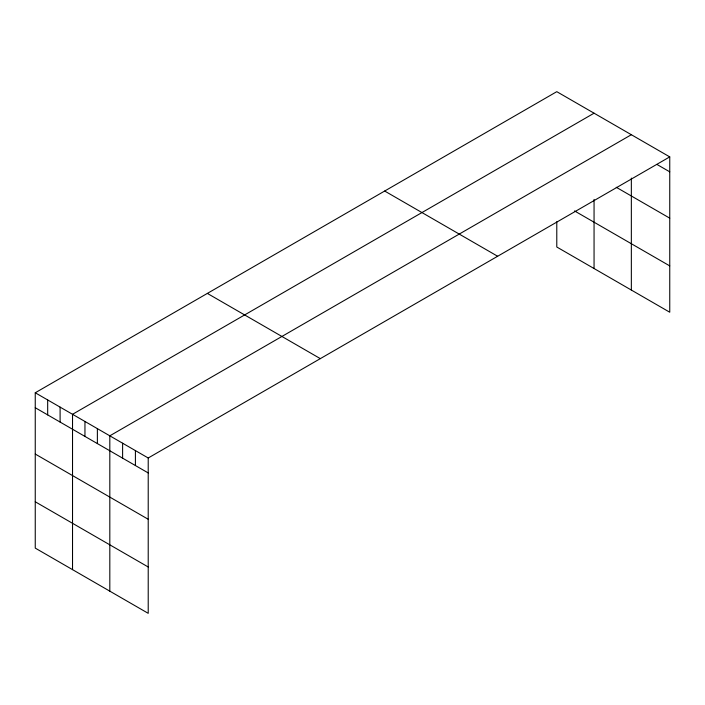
<?xml version="1.0" encoding="UTF-8"?>
<svg xmlns="http://www.w3.org/2000/svg" width="705" height="705" viewBox="0 0 705 705"><rect width="100%" height="100%" fill="white"/><g stroke="black" fill="none" stroke-linecap="round" stroke-linejoin="round"><path stroke-width="1.06" d="M35.25 392.773L148.217 457.994L148.217 613.332L35.25 548.111L35.25 392.773L556.783 91.668L669.75 156.889L669.75 312.227L556.783 247.006L556.783 221.731M594.059 113.197L72.527 414.302L72.527 569.631M631.345 134.717L109.813 435.822L109.813 591.151M148.217 457.994L669.75 156.889M656.945 164.441L669.75 171.835M616.249 187.274L669.75 218.162M574.531 210.927L669.75 265.9M384.674 191.037L497.642 256.259M207.358 293.412L320.326 358.633M35.25 407.719L148.217 472.94M35.25 454.046L148.217 519.268M35.25 501.784L148.217 566.996M631.345 178.092L631.345 290.046M594.059 199.418L594.059 268.526M135.413 450.601L135.413 465.547M122.608 443.216L122.608 458.153M97.378 428.649L97.378 443.586M84.953 421.475L84.953 436.413M60.101 407.12L60.101 422.066M47.676 399.946L47.676 414.892"/></g></svg>
